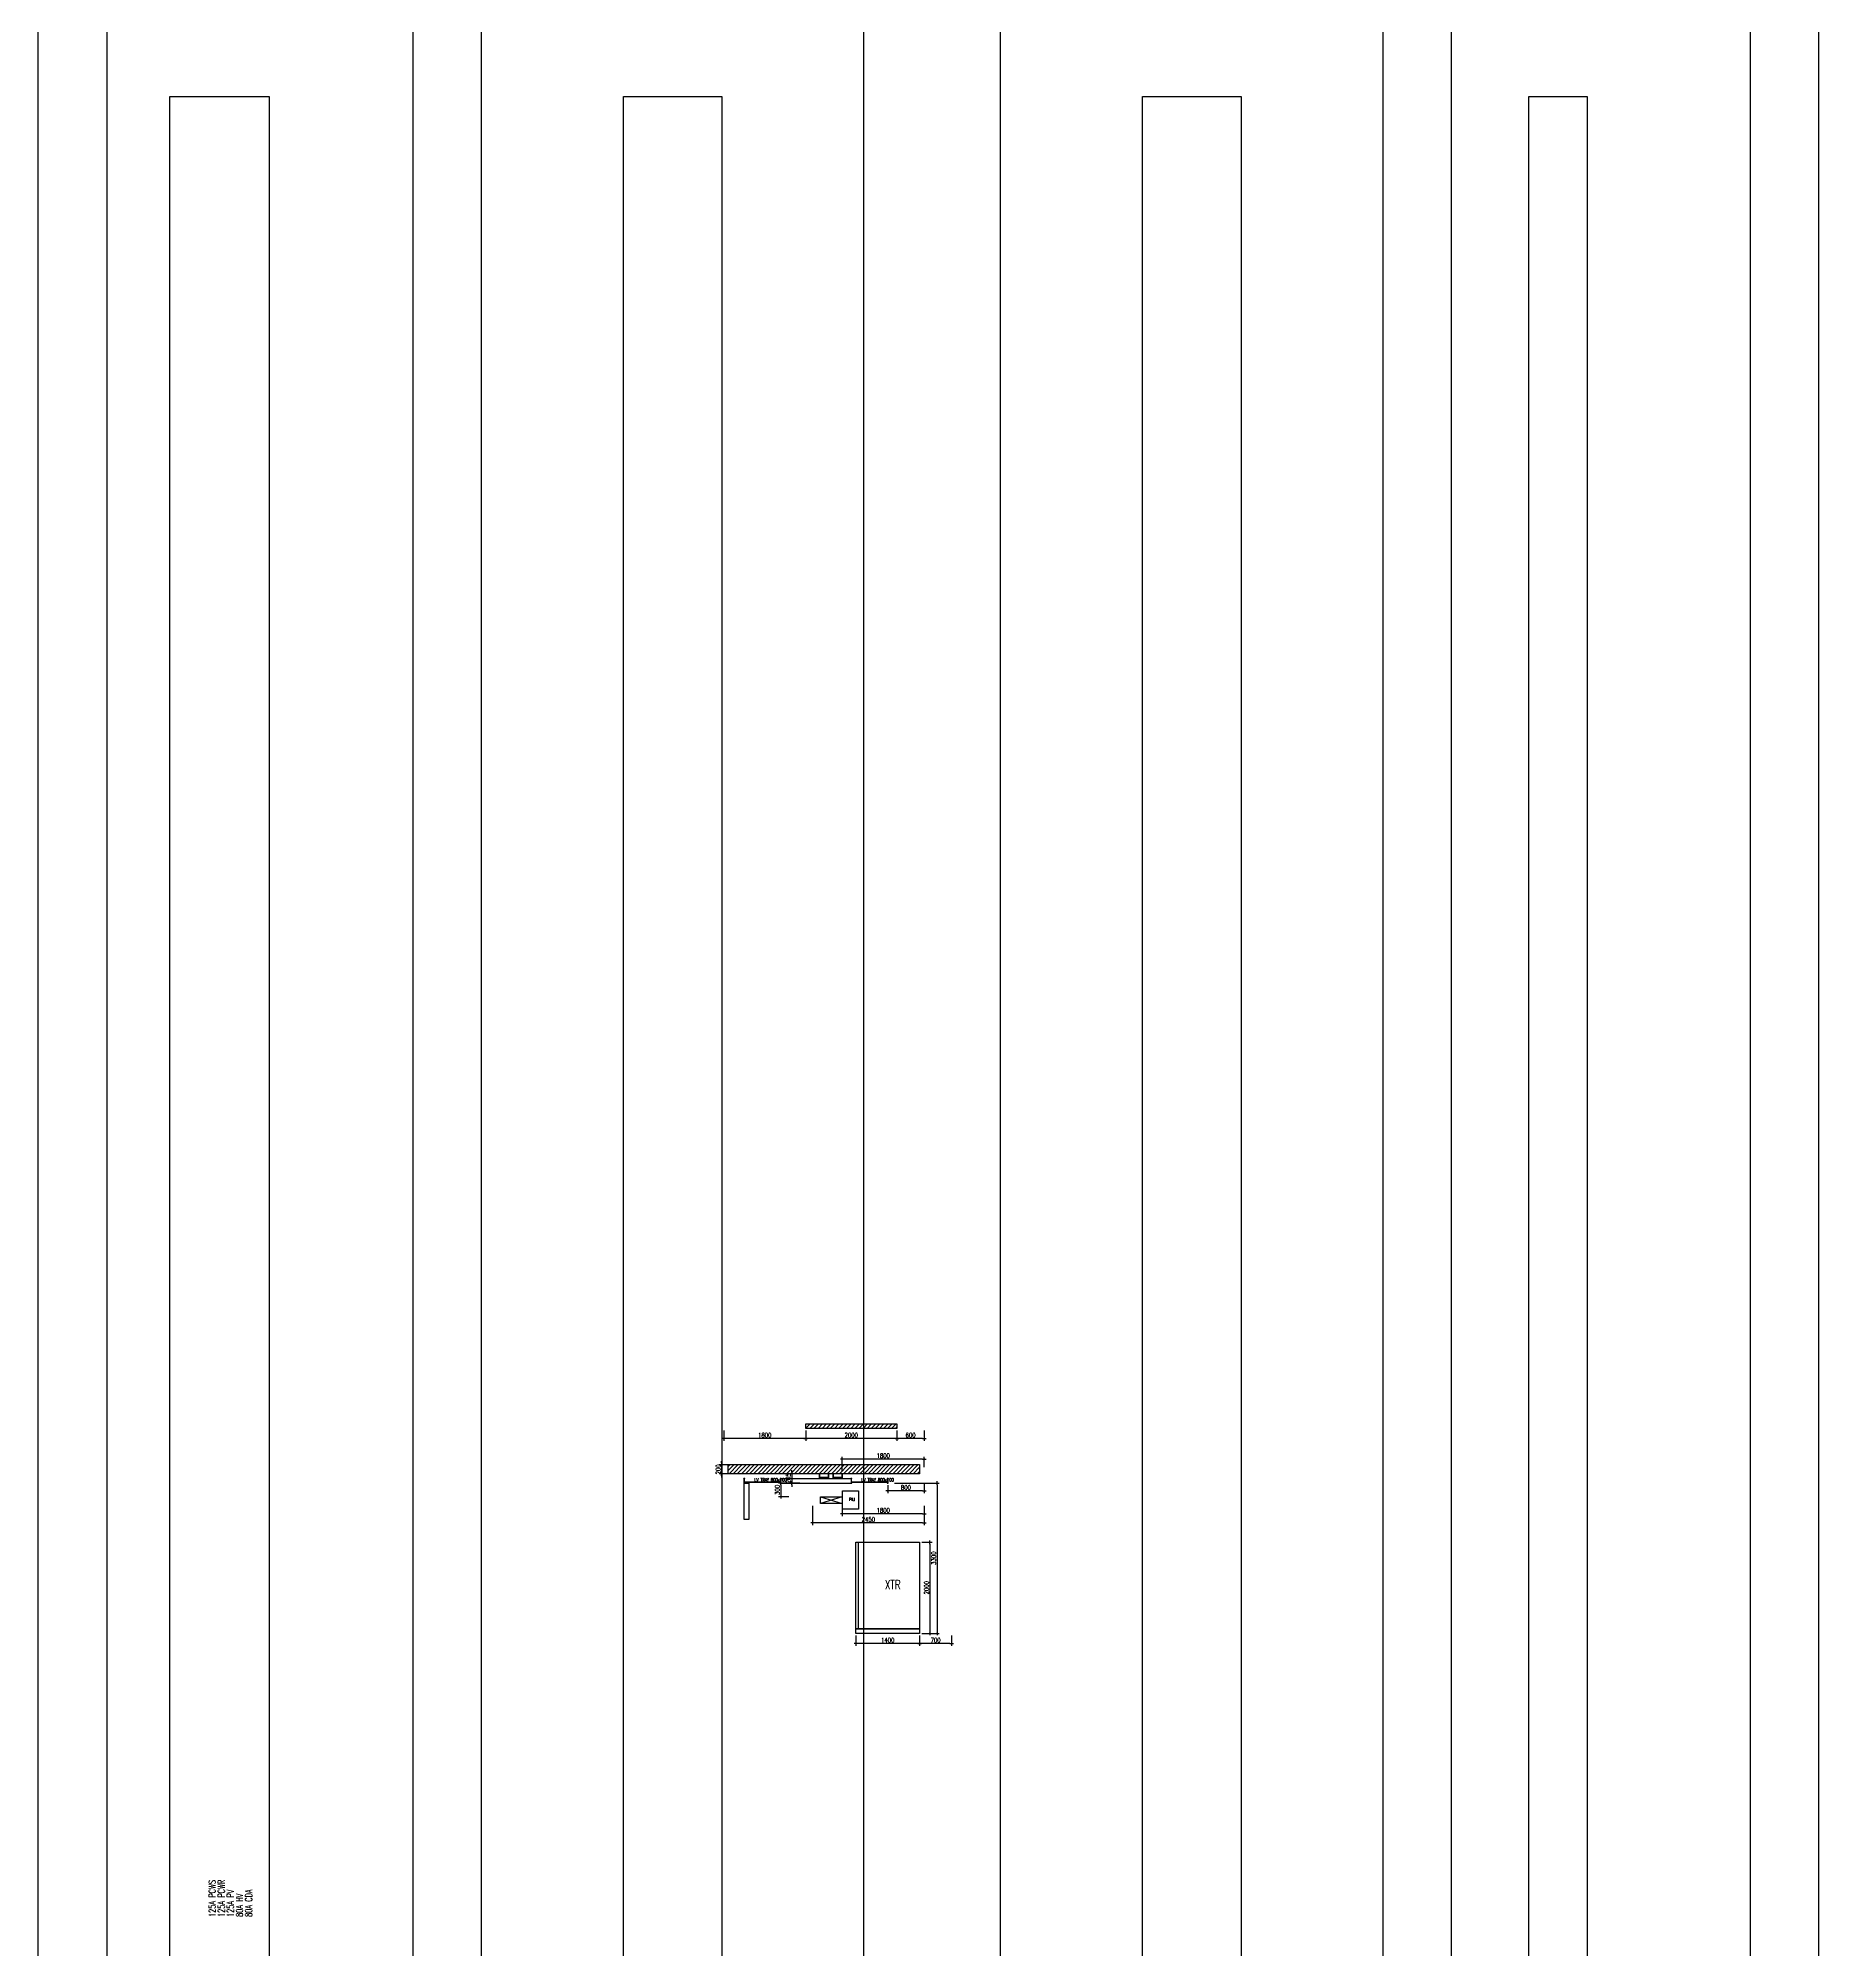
# Model space of a CAD drawing. Header units: millimetres. Extents: x -192235 to 515711, y 45168 to 947868.
# Drawn here: x 128035 to 167122, y 530280 to 572241 of the extents above; entities that cross this region are included whole.
import ezdxf

# ---------------------------------------------------------------- set-up
doc = ezdxf.new("R2010")
doc.units = ezdxf.units.MM
doc.header["$LTSCALE"] = 1000
doc.header["$PDMODE"] = 1
for name, color, linetype in [('0-tool', 1, 'Continuous'), ('E-BWY-EQPM-N4', 40, 'Continuous'), ('E-XTR', 4, 'Continuous'), ('M-DIM', 1, 'Continuous'), ('U-ELE', 2, 'Continuous'), ('U-TXT', 3, 'Continuous')]:
    doc.layers.add(name, color=color, linetype=linetype)
doc.styles.add('aa-txt', font='simplex.shx', dxfattribs={"width": 0.7, "bigfont": 'chineset.shx'})
doc.styles.add('dim-txt', font='simplex.shx', dxfattribs={"width": 0.8})
doc.dimstyles.new('50-DIM', dxfattribs={"dimscale": 50, "dimtxt": 2, "dimasz": 0.8, "dimexe": 1, "dimexo": 1, "dimgap": 0.5, "dimtad": 1, "dimdec": 0, "dimdsep": 46, "dimtxsty": 'aa-txt', "dimblk": 'DOT', "dimcen": 5, "dimclrd": 256, "dimclre": 256, "dimclrt": 256, "dimadec": 0, "dimazin": 0, "dimtfac": 1, "dimtdec": 0, "dimtix": 1, "dimtmove": 2, "dimatfit": 3, "dimldrblk": 'DOT', "dimfxl": 1, "dimtolj": 1, "dimtzin": 0, "dimarcsym": 0})

# ---------------------------------------------------------------- blocks, each defined once
blk = doc.blocks.new('*U2')
for p, q in [((-1, 9.659999999999854), (-1, 9.5)), ((-1, 9.5), (-0.7599999999947613, 9.5)), ((-0.1199999999953434, 0.2999999999992724), (-1, 0.2999999999992724)), ((-1, 0.2999999999992724), (-1, 0)), ((-1, 0), (1, 0)), ((-0.7599999999947613, 9.5), (-0.7599999999947613, 9.659999999999854)), ((0.6600000000034925, 10), (-0.6599999999962165, 10)), ((-0.6599999999962165, 9.7599999999984), (-0.1199999999953434, 9.7599999999984)), ((-0.1199999999953434, 9.7599999999984), (-0.1199999999953434, 0.2999999999992724)), ((0.1200000000026193, 2.540000000000873), (0.1200000000026193, 9.7599999999984)), ((0.1200000000026193, 9.7599999999984), (0.6600000000034925, 9.7599999999984)), ((0.1200000000026193, 1.840000000000146), (79.88000000000466, 1.840000000000146)), ((0.1200000000026193, 0.2999999999992724), (0.1200000000026193, 1.840000000000146)), ((1, 0.2999999999992724), (0.1200000000026193, 0.2999999999992724)), ((79.38000000000466, 2.040000000000873), (0.6200000000026193, 2.040000000000873)), ((0.7600000000020373, 9.659999999999854), (0.7600000000020373, 9.5)), ((0.7600000000020373, 9.5), (1, 9.5)), ((1, 9.5), (1, 9.659999999999854)), ((1, 0), (1, 0.2999999999992724)), ((79, 9.659999999999854), (79, 9.5)), ((79, 9.5), (79.24000000000524, 9.5)), ((79.88000000000466, 0.2999999999992724), (79, 0.2999999999992724)), ((79, 0.2999999999992724), (79, 0)), ((79, 0), (81, 0)), ((79.24000000000524, 9.5), (79.24000000000524, 9.659999999999854)), ((80.66000000000349, 10), (79.34000000000378, 10)), ((79.34000000000378, 9.7599999999984), (79.88000000000466, 9.7599999999984)), ((79.88000000000466, 9.7599999999984), (79.88000000000466, 2.540000000000873)), ((79.88000000000466, 1.840000000000146), (79.88000000000466, 0.2999999999992724)), ((80.12000000000262, 0.2999999999992724), (80.12000000000262, 9.7599999999984)), ((80.12000000000262, 9.7599999999984), (80.66000000000349, 9.7599999999984)), ((81, 0.2999999999992724), (80.12000000000262, 0.2999999999992724)), ((80.76000000000204, 9.659999999999854), (80.76000000000204, 9.5)), ((80.76000000000204, 9.5), (81, 9.5)), ((81, 9.5), (81.00000000000728, 9.659999999999854)), ((81, 0), (81, 0.2999999999992724))]:
    blk.add_line(p, q)
for centre, radius, start, end in [((-0.6599999999980355, 9.659999999998035), 0.3400000000019645, 89.99999999969347, 179.9999999996935), ((-0.6599999999962165, 9.659999999999854), 0.09999999999854481, 90, 180), ((0.6200000000026182, 2.540000000000872), 0.4999999999999991, 179.9999999999999, 270.0000000000001), ((0.6600000000021493, 9.66000000000215), 0.3399999999978507, 359.9999999996132, 89.99999999977366), ((0.6600000000036323, 9.659999999999995), 0.09999999999840448, 359.9999999999196, 90.00000000008016), ((79.34000000000196, 9.659999999998035), 0.3400000000019645, 89.99999999969347, 179.9999999996935), ((79.34000000000378, 9.659999999999854), 0.09999999999854481, 90, 180), ((79.38000000000466, 2.540000000000874), 0.5, 270, 359.9999999999999), ((80.6600000000058, 9.659999999998512), 0.3400000000014884, 2.26305820157731e-10, 90.00000000038676), ((80.66000000000363, 9.659999999999995), 0.09999999999840448, 359.9999999999196, 90.00000000008039)]:
    blk.add_arc(centre, radius, start, end)
blk = doc.blocks.new('*U3')
for p, q in [((-1, 9.659999999999854), (-1, 9.5)), ((-1, 9.5), (-0.7599999999947613, 9.5)), ((-0.1199999999953434, 0.2999999999992724), (-1, 0.2999999999992724)), ((-1, 0.2999999999992724), (-1, 0)), ((-1, 0), (1, 0)), ((-0.7599999999947613, 9.5), (-0.7599999999947613, 9.659999999999854)), ((0.6600000000034925, 10), (-0.6599999999962165, 10)), ((-0.6599999999962165, 9.7599999999984), (-0.1199999999953434, 9.7599999999984)), ((-0.1199999999953434, 9.7599999999984), (-0.1199999999953434, 0.2999999999992724)), ((0.1200000000026193, 2.540000000000873), (0.1200000000026193, 9.7599999999984)), ((0.1200000000026193, 9.7599999999984), (0.6600000000034925, 9.7599999999984)), ((0.1200000000026193, 1.840000000000146), (19.88000000000466, 1.840000000000146)), ((0.1200000000026193, 0.2999999999992724), (0.1200000000026193, 1.840000000000146)), ((1, 0.2999999999992724), (0.1200000000026193, 0.2999999999992724)), ((19.38000000000466, 2.040000000000873), (0.6200000000026193, 2.040000000000873)), ((0.7600000000020373, 9.659999999999854), (0.7600000000020373, 9.5)), ((0.7600000000020373, 9.5), (1, 9.5)), ((1, 9.5), (1, 9.659999999999854)), ((1, 0), (1, 0.2999999999992724)), ((19, 9.659999999999854), (19, 9.5)), ((19, 9.5), (19.24000000000524, 9.5)), ((19.88000000000466, 0.2999999999992724), (19, 0.2999999999992724)), ((19, 0.2999999999992724), (19, 0)), ((19, 0), (21, 0)), ((19.24000000000524, 9.5), (19.24000000000524, 9.659999999999854)), ((20.66000000000349, 10), (19.34000000000378, 10)), ((19.34000000000378, 9.7599999999984), (19.88000000000466, 9.7599999999984)), ((19.88000000000466, 9.7599999999984), (19.88000000000466, 2.540000000000873)), ((19.88000000000466, 1.840000000000146), (19.88000000000466, 0.2999999999992724)), ((20.12000000000262, 0.2999999999992724), (20.12000000000262, 9.7599999999984)), ((20.12000000000262, 9.7599999999984), (20.66000000000349, 9.7599999999984)), ((21, 0.2999999999992724), (20.12000000000262, 0.2999999999992724)), ((20.76000000000204, 9.659999999999854), (20.76000000000204, 9.5)), ((20.76000000000204, 9.5), (21, 9.5)), ((21, 9.5), (21.00000000000728, 9.659999999999854)), ((21, 0), (21, 0.2999999999992724))]:
    blk.add_line(p, q)
for centre, radius, start, end in [((-0.6599999999980355, 9.659999999998035), 0.3400000000019645, 89.99999999969347, 179.9999999996935), ((-0.6599999999962165, 9.659999999999854), 0.09999999999854481, 90, 180), ((0.6200000000026182, 2.540000000000872), 0.4999999999999991, 179.9999999999999, 270.0000000000001), ((0.6600000000021493, 9.66000000000215), 0.3399999999978507, 359.9999999996132, 89.99999999977366), ((0.6600000000036323, 9.659999999999995), 0.09999999999840448, 359.9999999999196, 90.00000000008016), ((19.34000000000196, 9.659999999998035), 0.3400000000019645, 89.99999999969347, 179.9999999996935), ((19.34000000000378, 9.659999999999854), 0.09999999999854481, 90, 180), ((19.38000000000466, 2.540000000000874), 0.5, 270, 359.9999999999999), ((20.66000000000579, 9.659999999998512), 0.3400000000014884, 2.26305820157731e-10, 90.00000000038676), ((20.66000000000363, 9.659999999999995), 0.09999999999840448, 359.9999999999196, 90.00000000008039)]:
    blk.add_arc(centre, radius, start, end)
blk = doc.blocks.new('DOT')
at = {"color": 0}
blk.add_line((-1, 0), (1, 0), dxfattribs=at)
at = {"color": 3, "const_width": 0.5}
blk.add_lwpolyline([(-0.25, 0, 1), (0.25, 0, 1)], format="xyb", close=True, dxfattribs=at)
blk = doc.blocks.new('*D6')
at = {"layer": 'DEFPOINTS', "color": 0, "transparency": 16777216}
for p in [(147384.1359201659, 537226.1259794151), (148084.1359201659, 537226.1259794151), (147384.1359201659, 537001.1259794151)]:
    blk.add_point(p, dxfattribs=at)
at = {"layer": 'M-DIM', "lineweight": -2, "transparency": 16777216}
for p, q in [((147384.1359201659, 537176.1259794151), (147384.1359201659, 536951.1259794151)), ((148084.1359201659, 537176.1259794151), (148084.1359201659, 536951.1259794151)), ((148044.1359201659, 537001.1259794151), (147424.1359201659, 537001.1259794151))]:
    blk.add_line(p, q, dxfattribs=at)
at = {"layer": 'M-DIM', "lineweight": -2, "transparency": 16777216, "xscale": 40, "yscale": 40, "zscale": 40, "rotation": 180}
blk.add_blockref('DOT', (147384.1359201659, 537001.1259794151), dxfattribs=at)
at = {"layer": 'M-DIM', "lineweight": -2, "transparency": 16777216, "xscale": 40, "yscale": 40, "zscale": 40}
blk.add_blockref('DOT', (148084.1359201659, 537001.1259794151), dxfattribs=at)
at = {"layer": 'M-DIM', "transparency": 16777216, "insert": (147734.1359201659, 537076.1259794151), "char_height": 100, "attachment_point": 5, "style": 'aa-txt'}
blk.add_mtext('\\A1;700', dxfattribs=at)
blk = doc.blocks.new('_Dot')
at = {"color": 0, "linetype": 'ByBlock', "lineweight": -2}
blk.add_line((-0.5, 0), (-1, 0), dxfattribs=at)
at = {"color": 0, "linetype": 'ByBlock', "const_width": 0.5}
blk.add_lwpolyline([(-0.25, 0, 1), (0.25, 0, 1)], format="xyb", close=True, dxfattribs=at)
blk = doc.blocks.new('*D7')
at = {"layer": 'DEFPOINTS', "color": 0, "transparency": 16777216}
for p in [(147384.1359201658, 539226.1259794154), (147384.135920166, 537226.1259794154), (147609.1359201662, 537226.1259794154)]:
    blk.add_point(p, dxfattribs=at)
at = {"layer": 'M-DIM', "lineweight": -2, "transparency": 16777216}
for p, q in [((147434.1359201658, 539226.1259794154), (147659.1359201662, 539226.1259794154)), ((147609.1359201662, 539186.1259794154), (147609.1359201662, 537266.1259794154)), ((147434.135920166, 537226.1259794154), (147659.1359201662, 537226.1259794154))]:
    blk.add_line(p, q, dxfattribs=at)
at = {"layer": 'M-DIM', "lineweight": -2, "transparency": 16777216, "xscale": 40, "yscale": 40, "zscale": 40}
for p, rotation in [((147609.1359201662, 539226.1259794154), 90), ((147609.1359201662, 537226.1259794154), 270)]:
    blk.add_blockref('DOT', p, dxfattribs=dict(at, rotation=rotation))
at = {"layer": 'M-DIM', "transparency": 16777216, "insert": (147534.1359201664, 538226.1259794153), "char_height": 100, "attachment_point": 5, "rotation": 90, "style": 'aa-txt'}
blk.add_mtext('\\A1;2000', dxfattribs=at)
blk = doc.blocks.new('*D8')
at = {"layer": 'DEFPOINTS', "color": 0, "transparency": 16777216}
for p in [(145984.1351589458, 537226.1259794151), (147384.1359201659, 537226.1259794151), (145984.1351589458, 537001.1259794151)]:
    blk.add_point(p, dxfattribs=at)
at = {"layer": 'M-DIM', "lineweight": -2, "transparency": 16777216}
for p, q in [((145984.1351589458, 537176.1259794151), (145984.1351589458, 536951.1259794151)), ((147384.1359201659, 537176.1259794151), (147384.1359201659, 536951.1259794151)), ((147344.1359201659, 537001.1259794151), (146024.1351589458, 537001.1259794151))]:
    blk.add_line(p, q, dxfattribs=at)
at = {"layer": 'M-DIM', "lineweight": -2, "transparency": 16777216, "xscale": 40, "yscale": 40, "zscale": 40, "rotation": 180}
blk.add_blockref('DOT', (145984.1351589458, 537001.1259794151), dxfattribs=at)
at = {"layer": 'M-DIM', "lineweight": -2, "transparency": 16777216, "xscale": 40, "yscale": 40, "zscale": 40}
blk.add_blockref('DOT', (147384.1359201659, 537001.1259794151), dxfattribs=at)
at = {"layer": 'M-DIM', "transparency": 16777216, "insert": (146684.1355395558, 537076.1259794151), "char_height": 100, "attachment_point": 5, "style": 'aa-txt'}
blk.add_mtext('\\A1;1400', dxfattribs=at)
blk = doc.blocks.new('*D9')
at = {"layer": 'DEFPOINTS', "color": 0, "transparency": 16777216}
for p in [(145684.1359201659, 540076.1266452797), (147484.1359201659, 540076.1266452797), (145684.1359201659, 539851.1266452797)]:
    blk.add_point(p, dxfattribs=at)
at = {"layer": 'M-DIM', "lineweight": -2, "transparency": 16777216}
for p, q in [((145684.1359201659, 540026.1266452797), (145684.1359201659, 539801.1266452797)), ((147444.1359201659, 539851.1266452797), (145724.1359201659, 539851.1266452797)), ((147484.1359201659, 540026.1266452797), (147484.1359201659, 539801.1266452797))]:
    blk.add_line(p, q, dxfattribs=at)
at = {"layer": 'M-DIM', "lineweight": -2, "transparency": 16777216, "xscale": 40, "yscale": 40, "zscale": 40, "rotation": 180}
blk.add_blockref('DOT', (145684.1359201659, 539851.1266452797), dxfattribs=at)
at = {"layer": 'M-DIM', "lineweight": -2, "transparency": 16777216, "xscale": 40, "yscale": 40, "zscale": 40}
blk.add_blockref('DOT', (147484.1359201659, 539851.1266452797), dxfattribs=at)
at = {"layer": 'M-DIM', "transparency": 16777216, "insert": (146584.1359201659, 539926.1266452797), "char_height": 100, "attachment_point": 5, "style": 'aa-txt'}
blk.add_mtext('\\A1;1800', dxfattribs=at)
blk = doc.blocks.new('*D10')
at = {"layer": 'DEFPOINTS', "color": 0, "transparency": 16777216}
for p in [(145034.1359201659, 540076.1266452797), (147484.1359201659, 540076.1266452797), (145034.1359201659, 539651.1266452797)]:
    blk.add_point(p, dxfattribs=at)
at = {"layer": 'M-DIM', "lineweight": -2, "transparency": 16777216}
for p, q in [((145034.1359201659, 540026.1266452797), (145034.1359201659, 539601.1266452797)), ((147444.1359201659, 539651.1266452797), (145074.1359201659, 539651.1266452797)), ((147484.1359201659, 540026.1266452797), (147484.1359201659, 539601.1266452797))]:
    blk.add_line(p, q, dxfattribs=at)
at = {"layer": 'M-DIM', "lineweight": -2, "transparency": 16777216, "xscale": 40, "yscale": 40, "zscale": 40, "rotation": 180}
blk.add_blockref('DOT', (145034.1359201659, 539651.1266452797), dxfattribs=at)
at = {"layer": 'M-DIM', "lineweight": -2, "transparency": 16777216, "xscale": 40, "yscale": 40, "zscale": 40}
blk.add_blockref('DOT', (147484.1359201659, 539651.1266452797), dxfattribs=at)
at = {"layer": 'M-DIM', "transparency": 16777216, "insert": (146259.1359201659, 539726.1266452797), "char_height": 100, "attachment_point": 5, "style": 'aa-txt'}
blk.add_mtext('\\A1;2450', dxfattribs=at)
blk = doc.blocks.new('*D11')
at = {"layer": 'DEFPOINTS', "color": 0, "transparency": 16777216}
for p in [(146684.1359201659, 540526.1259794151), (147484.1359201659, 540576.1259794151), (146684.1359201659, 540351.1259794151)]:
    blk.add_point(p, dxfattribs=at)
at = {"layer": 'M-DIM', "lineweight": -2, "transparency": 16777216}
for p, q in [((146684.1359201659, 540476.1259794151), (146684.1359201659, 540301.1259794151)), ((147484.1359201659, 540526.1259794151), (147484.1359201659, 540301.1259794151)), ((147444.1359201659, 540351.1259794151), (146724.1359201659, 540351.1259794151))]:
    blk.add_line(p, q, dxfattribs=at)
at = {"layer": 'M-DIM', "lineweight": -2, "transparency": 16777216, "xscale": 40, "yscale": 40, "zscale": 40, "rotation": 180}
blk.add_blockref('DOT', (146684.1359201659, 540351.1259794151), dxfattribs=at)
at = {"layer": 'M-DIM', "lineweight": -2, "transparency": 16777216, "xscale": 40, "yscale": 40, "zscale": 40}
blk.add_blockref('DOT', (147484.1359201659, 540351.1259794151), dxfattribs=at)
at = {"layer": 'M-DIM', "transparency": 16777216, "insert": (147084.1359201659, 540426.1259794151), "char_height": 100, "attachment_point": 5, "style": 'aa-txt'}
blk.add_mtext('\\A1;800', dxfattribs=at)
blk = doc.blocks.new('*D12')
at = {"layer": 'DEFPOINTS', "color": 0, "transparency": 16777216}
for p in [(144559.1359201662, 540526.1259794154), (144334.1359201664, 540226.1266452799), (144559.1359201661, 540226.1266452799)]:
    blk.add_point(p, dxfattribs=at)
at = {"layer": 'M-DIM', "lineweight": -2, "transparency": 16777216}
for p, q in [((144509.1359201662, 540526.1259794154), (144284.1359201664, 540526.1259794154)), ((144334.1359201664, 540486.1259794154), (144334.1359201664, 540266.1266452799)), ((144509.1359201661, 540226.1266452799), (144284.1359201664, 540226.1266452799))]:
    blk.add_line(p, q, dxfattribs=at)
at = {"layer": 'M-DIM', "lineweight": -2, "transparency": 16777216, "xscale": 40, "yscale": 40, "zscale": 40}
for p, rotation in [((144334.1359201664, 540526.1259794154), 90), ((144334.1359201664, 540226.1266452799), 270)]:
    blk.add_blockref('DOT', p, dxfattribs=dict(at, rotation=rotation))
at = {"layer": 'M-DIM', "transparency": 16777216, "insert": (144259.1359201665, 540376.1263123476), "char_height": 100, "attachment_point": 5, "rotation": 90, "style": 'aa-txt'}
blk.add_mtext('\\A1;300', dxfattribs=at)
blk = doc.blocks.new('*D13')
at = {"layer": 'DEFPOINTS', "color": 0, "transparency": 16777216}
for p in [(146779.3307887718, 540526.1259794154), (147541.1856619148, 537226.1259794154), (147766.1856619151, 537226.1259794154)]:
    blk.add_point(p, dxfattribs=at)
at = {"layer": 'M-DIM', "lineweight": -2, "transparency": 16777216}
for p, q in [((146829.3307887718, 540526.1259794154), (147816.1856619151, 540526.1259794154)), ((147766.1856619151, 540486.1259794154), (147766.1856619151, 537266.1259794154)), ((147591.1856619148, 537226.1259794154), (147816.1856619151, 537226.1259794154))]:
    blk.add_line(p, q, dxfattribs=at)
at = {"layer": 'M-DIM', "lineweight": -2, "transparency": 16777216, "xscale": 40, "yscale": 40, "zscale": 40}
for p, rotation in [((147766.1856619151, 540526.1259794154), 90), ((147766.1856619151, 537226.1259794154), 270)]:
    blk.add_blockref('DOT', p, dxfattribs=dict(at, rotation=rotation))
at = {"layer": 'M-DIM', "transparency": 16777216, "insert": (147691.1856619152, 538876.1259794153), "char_height": 100, "attachment_point": 5, "rotation": 90, "style": 'aa-txt'}
blk.add_mtext('\\A1;3300', dxfattribs=at)
blk = doc.blocks.new('*D14')
at = {"layer": 'DEFPOINTS', "color": 0, "transparency": 16777216}
for p in [(144575.6301979863, 540525.1259794154), (144796.8123194062, 540730.1259794154), (144800.6301979858, 540525.1259794154)]:
    blk.add_point(p, dxfattribs=at)
at = {"layer": 'M-DIM', "lineweight": -2, "transparency": 16777216}
for p, q in [((144746.8123194062, 540730.1259794154), (144525.6301979863, 540730.1259794154)), ((144750.6301979858, 540525.1259794154), (144525.6301979863, 540525.1259794154)), ((144575.6301979863, 540770.1259794154), (144575.6301979863, 540810.1259794154)), ((144575.6301979863, 540730.1259794154), (144575.6301979863, 540525.1259794154)), ((144575.6301979863, 540485.1259794154), (144575.6301979863, 540445.1259794154))]:
    blk.add_line(p, q, dxfattribs=at)
at = {"layer": 'M-DIM', "lineweight": -2, "transparency": 16777216, "xscale": 40, "yscale": 40, "zscale": 40}
for p, rotation in [((144575.6301979863, 540730.1259794154), 270), ((144575.6301979863, 540525.1259794154), 90)]:
    blk.add_blockref('DOT', p, dxfattribs=dict(at, rotation=rotation))
at = {"layer": 'M-DIM', "transparency": 16777216, "insert": (144500.6301979864, 540627.6259794153), "char_height": 100, "attachment_point": 5, "rotation": 90, "style": 'aa-txt'}
blk.add_mtext('\\A1;205', dxfattribs=at)
blk = doc.blocks.new('*D15')
at = {"layer": 'DEFPOINTS', "color": 0, "transparency": 16777216}
for p in [(145684.1359201659, 541051.1259794151), (145684.1359201659, 540726.1259794151), (147484.1359201659, 540826.1259794151)]:
    blk.add_point(p, dxfattribs=at)
at = {"layer": 'M-DIM', "lineweight": -2, "transparency": 16777216}
for p, q in [((145684.1359201659, 540776.1259794151), (145684.1359201659, 541101.1259794151)), ((147444.1359201659, 541051.1259794151), (145724.1359201659, 541051.1259794151)), ((147484.1359201659, 540876.1259794151), (147484.1359201659, 541101.1259794151))]:
    blk.add_line(p, q, dxfattribs=at)
at = {"layer": 'M-DIM', "lineweight": -2, "transparency": 16777216, "xscale": 40, "yscale": 40, "zscale": 40, "rotation": 180}
blk.add_blockref('DOT', (145684.1359201659, 541051.1259794151), dxfattribs=at)
at = {"layer": 'M-DIM', "lineweight": -2, "transparency": 16777216, "xscale": 40, "yscale": 40, "zscale": 40}
blk.add_blockref('DOT', (147484.1359201659, 541051.1259794151), dxfattribs=at)
at = {"layer": 'M-DIM', "transparency": 16777216, "insert": (146584.1359201659, 541126.1259794151), "char_height": 100, "attachment_point": 5, "style": 'aa-txt'}
blk.add_mtext('\\A1;1800', dxfattribs=at)
blk = doc.blocks.new('*D16')
at = {"layer": 'DEFPOINTS', "color": 0, "transparency": 16777216}
for p in [(144884.1351589458, 541726.1259794151), (146884.1359201659, 541726.1259794151), (144884.1351589458, 541501.1259794151)]:
    blk.add_point(p, dxfattribs=at)
at = {"layer": 'M-DIM', "lineweight": -2, "transparency": 16777216}
for p, q in [((144884.1351589458, 541676.1259794151), (144884.1351589458, 541451.1259794151)), ((146844.1359201659, 541501.1259794151), (144924.1351589458, 541501.1259794151)), ((146884.1359201659, 541676.1259794151), (146884.1359201659, 541451.1259794151))]:
    blk.add_line(p, q, dxfattribs=at)
at = {"layer": 'M-DIM', "lineweight": -2, "transparency": 16777216, "xscale": 40, "yscale": 40, "zscale": 40, "rotation": 180}
blk.add_blockref('DOT', (144884.1351589458, 541501.1259794151), dxfattribs=at)
at = {"layer": 'M-DIM', "lineweight": -2, "transparency": 16777216, "xscale": 40, "yscale": 40, "zscale": 40}
blk.add_blockref('DOT', (146884.1359201659, 541501.1259794151), dxfattribs=at)
at = {"layer": 'M-DIM', "transparency": 16777216, "insert": (145884.1355395558, 541576.1259794151), "char_height": 100, "attachment_point": 5, "style": 'aa-txt'}
blk.add_mtext('\\A1;2000', dxfattribs=at)
blk = doc.blocks.new('*D17')
at = {"layer": 'DEFPOINTS', "color": 0, "transparency": 16777216}
for p in [(146884.1359201659, 541726.1259794151), (147484.1359201659, 541726.1259794151), (146884.1359201659, 541501.1259794151)]:
    blk.add_point(p, dxfattribs=at)
at = {"layer": 'M-DIM', "lineweight": -2, "transparency": 16777216}
for p, q in [((146884.1359201659, 541676.1259794151), (146884.1359201659, 541451.1259794151)), ((147444.1359201659, 541501.1259794151), (146924.1359201659, 541501.1259794151)), ((147484.1359201659, 541676.1259794151), (147484.1359201659, 541451.1259794151))]:
    blk.add_line(p, q, dxfattribs=at)
at = {"layer": 'M-DIM', "lineweight": -2, "transparency": 16777216, "xscale": 40, "yscale": 40, "zscale": 40, "rotation": 180}
blk.add_blockref('DOT', (146884.1359201659, 541501.1259794151), dxfattribs=at)
at = {"layer": 'M-DIM', "lineweight": -2, "transparency": 16777216, "xscale": 40, "yscale": 40, "zscale": 40}
blk.add_blockref('DOT', (147484.1359201659, 541501.1259794151), dxfattribs=at)
at = {"layer": 'M-DIM', "transparency": 16777216, "insert": (147184.1359201659, 541576.1259794151), "char_height": 100, "attachment_point": 5, "style": 'aa-txt'}
blk.add_mtext('\\A1;600', dxfattribs=at)
blk = doc.blocks.new('*D18')
at = {"layer": 'DEFPOINTS', "color": 0, "transparency": 16777216}
for p in [(143084.1359201659, 541726.1259794151), (144884.1351589458, 541726.1259794151), (143084.1359201659, 541501.1259794151)]:
    blk.add_point(p, dxfattribs=at)
at = {"layer": 'M-DIM', "lineweight": -2, "transparency": 16777216}
for p, q in [((143084.1359201659, 541676.1259794151), (143084.1359201659, 541451.1259794151)), ((144844.1351589458, 541501.1259794151), (143124.1359201659, 541501.1259794151)), ((144884.1351589458, 541676.1259794151), (144884.1351589458, 541451.1259794151))]:
    blk.add_line(p, q, dxfattribs=at)
at = {"layer": 'M-DIM', "lineweight": -2, "transparency": 16777216, "xscale": 40, "yscale": 40, "zscale": 40, "rotation": 180}
blk.add_blockref('DOT', (143084.1359201659, 541501.1259794151), dxfattribs=at)
at = {"layer": 'M-DIM', "lineweight": -2, "transparency": 16777216, "xscale": 40, "yscale": 40, "zscale": 40}
blk.add_blockref('DOT', (144884.1351589458, 541501.1259794151), dxfattribs=at)
at = {"layer": 'M-DIM', "transparency": 16777216, "insert": (143984.1355395558, 541576.1259794151), "char_height": 100, "attachment_point": 5, "style": 'aa-txt'}
blk.add_mtext('\\A1;1800', dxfattribs=at)
blk = doc.blocks.new('*D19')
at = {"layer": 'DEFPOINTS', "color": 0, "transparency": 16777216}
for p in [(143260.6016828582, 540925.7259794154), (143035.6016828586, 540725.7259794154), (143260.6016828582, 540725.7259794154)]:
    blk.add_point(p, dxfattribs=at)
at = {"layer": 'M-DIM', "lineweight": -2, "transparency": 16777216}
for p, q in [((143210.6016828582, 540925.7259794154), (142985.6016828586, 540925.7259794154)), ((143035.6016828586, 540965.7259794154), (143035.6016828586, 541005.7259794154)), ((143035.6016828586, 540925.7259794154), (143035.6016828586, 540725.7259794154)), ((143210.6016828582, 540725.7259794154), (142985.6016828586, 540725.7259794154)), ((143035.6016828586, 540685.7259794154), (143035.6016828586, 540645.7259794154))]:
    blk.add_line(p, q, dxfattribs=at)
at = {"layer": 'M-DIM', "lineweight": -2, "transparency": 16777216, "xscale": 40, "yscale": 40, "zscale": 40}
for p, rotation in [((143035.6016828586, 540925.7259794154), 270), ((143035.6016828586, 540725.7259794154), 90)]:
    blk.add_blockref('DOT', p, dxfattribs=dict(at, rotation=rotation))
at = {"layer": 'M-DIM', "transparency": 16777216, "insert": (142960.6016828587, 540825.7259794152), "char_height": 100, "attachment_point": 5, "rotation": 90, "style": 'aa-txt'}
blk.add_mtext('\\A1;200', dxfattribs=at)

msp = doc.modelspace()

# ---------------------------------------------------------------- hatches: boundary and pattern name
at = {"layer": 'E-XTR'}
h = msp.add_hatch(dxfattribs=at)
h.set_pattern_fill('ANSI31', color=256, scale=20, style=0)
h.set_pattern_definition([(45, (55390.3703347116, 527218.1188598719), (-44.90128060534576, 44.90128060534577), [])])
h.paths.add_polyline_path([(144884.1351589458, 541826.1259794151), (144884.1351589458, 541726.1259794151), (146884.1359201658, 541726.1259794151), (146884.1359201659, 541826.1259794151)])
h = msp.add_hatch(dxfattribs=at)
h.set_pattern_fill('ANSI31', color=256, scale=20, style=0)
h.set_pattern_definition([(45, (53089.37109694487, 526322.1188598719), (-44.90128060534576, 44.90128060534577), [])])
h.paths.add_polyline_path([(143183.1359211791, 540930.1259794151), (143183.1359211791, 540730.1259794151), (147383.1358794375, 540730.1259794151), (147383.1358794375, 540930.1259794151)])

# ---------------------------------------------------------------- linework, layer by layer
for p, q in [((128035.0000000002, 488079.7429013376), (128035.0000000002, 756939.1094618028)), ((129549.9999999997, 488079.7429013376), (129549.9999999997, 756939.1094618028)), ((136265.000160184, 488079.7429013376), (136265.000160184, 756939.1094618028)), ((137764.9999999988, 488079.7429013376), (137764.9999999988, 756939.1094618028)), ((146160.9999999983, 488079.7429013376), (146160.9999999983, 756939.1094618028)), ((149160.9999999985, 488079.7429013376), (149160.9999999985, 756939.1094618028)), ((157556.9999999974, 488079.7429013376), (157556.9999999974, 756939.1094618028)), ((159056.9998398121, 488079.7429013376), (159056.9998398121, 756939.1094618028)), ((165622.2526615803, 488079.7429013376), (165622.2526615803, 756939.1094618028)), ((167121.8112276773, 488079.7429013376), (167121.8112276773, 756939.1094618028))]:
    msp.add_line(p, q)
at = {"layer": '0-tool'}
for points in [[(133103.6252294209, 490020.7489872904), (130923.9585703756, 490020.7489872904), (130923.9585703756, 570958.7161095766), (133103.6252294209, 570958.7161095766)], [(143042.9999999987, 490020.7489857318), (140882.9999999982, 490020.7489857318), (140882.9999999982, 570958.7161095766), (143042.9999999987, 570958.7161095766)], [(154438.999999998, 490020.7489857318), (152278.9999999979, 490020.7489857318), (152278.9999999979, 570958.7161095766), (154438.999999998, 570958.7161095766)], [(162034.6288284419, 490020.7489857318), (160754.4998398122, 490020.7489857318), (160754.4998398122, 570958.7161095766), (162034.6288284419, 570958.7161095766)]]:
    msp.add_lwpolyline(points, close=True, dxfattribs=at)
at = {"layer": 'E-BWY-EQPM-N4'}
for p, q in [((145209.1359201659, 540226.1266452797), (145684.1359201659, 540076.1266452797)), ((145684.1359201659, 540226.1266452797), (145209.1359201659, 540076.1266452797))]:
    msp.add_line(p, q, dxfattribs=at)
msp.add_lwpolyline([(145209.1359201659, 540076.1266452797), (145209.1359201659, 540226.1266452797), (145684.1359201659, 540226.1266452797), (145684.1359201659, 540076.1266452797)], close=True, dxfattribs=at)
at = {"layer": 'E-XTR'}
msp.add_line((146034.1351589458, 539226.1259794151), (146034.1351589458, 537326.1259794151), dxfattribs=at)
for points in [[(144884.1351589458, 541826.1259794151), (146884.1359201659, 541826.1259794151), (146884.1359201659, 541726.1259794151), (144884.1351589458, 541726.1259794151)], [(143183.1359211791, 540930.1259794151), (147383.1358794375, 540930.1259794151), (147383.1358794375, 540730.1259794151), (143183.1359211791, 540730.1259794151)], [(145694.1359201659, 540351.1266452797), (146044.1359201659, 540351.1266452797), (146044.1359201659, 539951.1266452797), (145694.1359201659, 539951.1266452797)], [(145984.1351589458, 539226.1259794151), (147384.1359201659, 539226.1259794151), (147384.1359201659, 537326.1259794151), (145984.1351589458, 537326.1259794151)], [(145984.1351589458, 537326.1259794151), (147384.1359201659, 537326.1259794151), (147384.1359201659, 537226.1259794151), (145984.1351589458, 537226.1259794151)]]:
    msp.add_lwpolyline(points, close=True, dxfattribs=at)
at = {"layer": 'U-ELE'}
for p, q in [((144340.7359201659, 540626.1259794151), (145877.5359201659, 540626.1259794151)), ((144344.135920166, 540526.1259794151), (145874.1359201659, 540526.1259794151))]:
    msp.add_line(p, q, dxfattribs=at)
msp.add_lwpolyline([(143534.1359201659, 539726.1259794151), (143534.1359201659, 540526.1259794151), (143634.1359201659, 540526.1259794151), (143634.1359201659, 539726.1259794151)], close=True, dxfattribs=at)

# ---------------------------------------------------------------- block references
at = {"layer": 'U-ELE', "xscale": 10, "yscale": 10, "zscale": 10}
for name, p in [('*U2', (143534.1359201659, 540526.1259794151)), ('*U3', (145184.1359201659, 540626.1259794151)), ('*U3', (145484.1359201659, 540626.1259794151)), ('*U2', (145884.1359201659, 540526.1259794151))]:
    msp.add_blockref(name, p, dxfattribs=at)

# ---------------------------------------------------------------- texts
at = {"layer": 'U-TXT', "style": 'dim-txt', "width": 0.7}
for s, height, p in [('LV TRAY 800x100', 70, (143758.0711235192, 540559.6029804121)), ('LV TRAY 800x100', 70, (146108.0711235192, 540559.6029804121)), ('PIU', 70, (145832.6755375324, 540132.9142872317)), ('XTR', 200, (146621.6677062296, 538194.5164777006))]:
    msp.add_text(s, height=height, dxfattribs=at).set_placement(p)
for s, p in [('125A PCWS', (131927.8564969241, 531000.8997126375)), ('125A PCWR', (132127.8564969241, 531000.8997126375)), ('125A PV ', (132327.8564969241, 531000.8997126375)), ('80A HV', (132527.8564969241, 531000.8997126375)), ('80A CDA', (132727.8564969241, 531000.8997126375))]:
    msp.add_text(s, height=150, rotation=90, dxfattribs=at).set_placement(p)

# ---------------------------------------------------------------- dimensions: what is measured, and where the dimension line sits
at = {"layer": 'M-DIM'}
for base, p1, p2, picture, middle in [((143084.1359201659, 541501.1259794151), (144884.1351589458, 541726.1259794151), (143084.1359201659, 541726.1259794151), '*D18', (143984.1355395558, 541576.1259794151)), ((144884.1351589458, 541501.1259794151), (146884.1359201659, 541726.1259794151), (144884.1351589458, 541726.1259794151), '*D16', (145884.1355395558, 541576.1259794151)), ((146884.1359201659, 541501.1259794151), (147484.1359201659, 541726.1259794151), (146884.1359201659, 541726.1259794151), '*D17', (147184.1359201659, 541576.1259794151)), ((145684.1359201659, 541051.1259794151), (147484.1359201659, 540826.1259794151), (145684.1359201659, 540726.1259794151), '*D15', (146584.1359201659, 541126.1259794151)), ((146684.1359201659, 540351.1259794151), (147484.1359201659, 540576.1259794151), (146684.1359201659, 540526.1259794151), '*D11', (147084.1359201659, 540426.1259794151)), ((145034.1359201659, 539651.1266452797), (147484.1359201659, 540076.1266452797), (145034.1359201659, 540076.1266452797), '*D10', (146259.1359201659, 539726.1266452797)), ((145684.1359201659, 539851.1266452797), (147484.1359201659, 540076.1266452797), (145684.1359201659, 540076.1266452797), '*D9', (146584.1359201659, 539926.1266452797)), ((145984.1351589458, 537001.1259794151), (147384.1359201659, 537226.1259794151), (145984.1351589458, 537226.1259794151), '*D8', (146684.1355395558, 537076.1259794151)), ((147384.1359201659, 537001.1259794151), (148084.1359201659, 537226.1259794151), (147384.1359201659, 537226.1259794151), '*D6', (147734.1359201659, 537076.1259794151))]:
    dim = msp.add_linear_dim(base=base, p1=p1, p2=p2, dimstyle='50-DIM', dxfattribs=at)
    dim.commit()
    dim.dimension.update_dxf_attribs({"geometry": picture, "text_midpoint": middle})
for base, p1, p2, picture, middle in [((143035.6016828586, 540725.7259794154), (143260.6016828581, 540925.7259794151), (143260.6016828581, 540725.7259794151), '*D19', (142960.6016828587, 540825.7259794152)), ((144334.1359201664, 540226.1266452799), (144559.1359201661, 540526.1259794151), (144559.135920166, 540226.1266452797), '*D12', (144259.1359201665, 540376.1263123476)), ((144575.6301979863, 540525.1259794154), (144796.8123194062, 540730.1259794151), (144800.6301979857, 540525.1259794151), '*D14', (144500.6301979864, 540627.6259794153)), ((147766.1856619151, 537226.1259794154), (146779.3307887718, 540526.1259794151), (147541.1856619147, 537226.1259794151), '*D13', (147691.1856619152, 538876.1259794153)), ((147609.1359201662, 537226.1259794154), (147384.1359201658, 539226.1259794151), (147384.1359201659, 537226.1259794151), '*D7', (147534.1359201664, 538226.1259794153))]:
    dim = msp.add_linear_dim(base=base, p1=p1, p2=p2, angle=90, dimstyle='50-DIM', dxfattribs=at)
    dim.commit()
    dim.dimension.update_dxf_attribs({"geometry": picture, "text_midpoint": middle})

doc.saveas('drawing.dxf')
